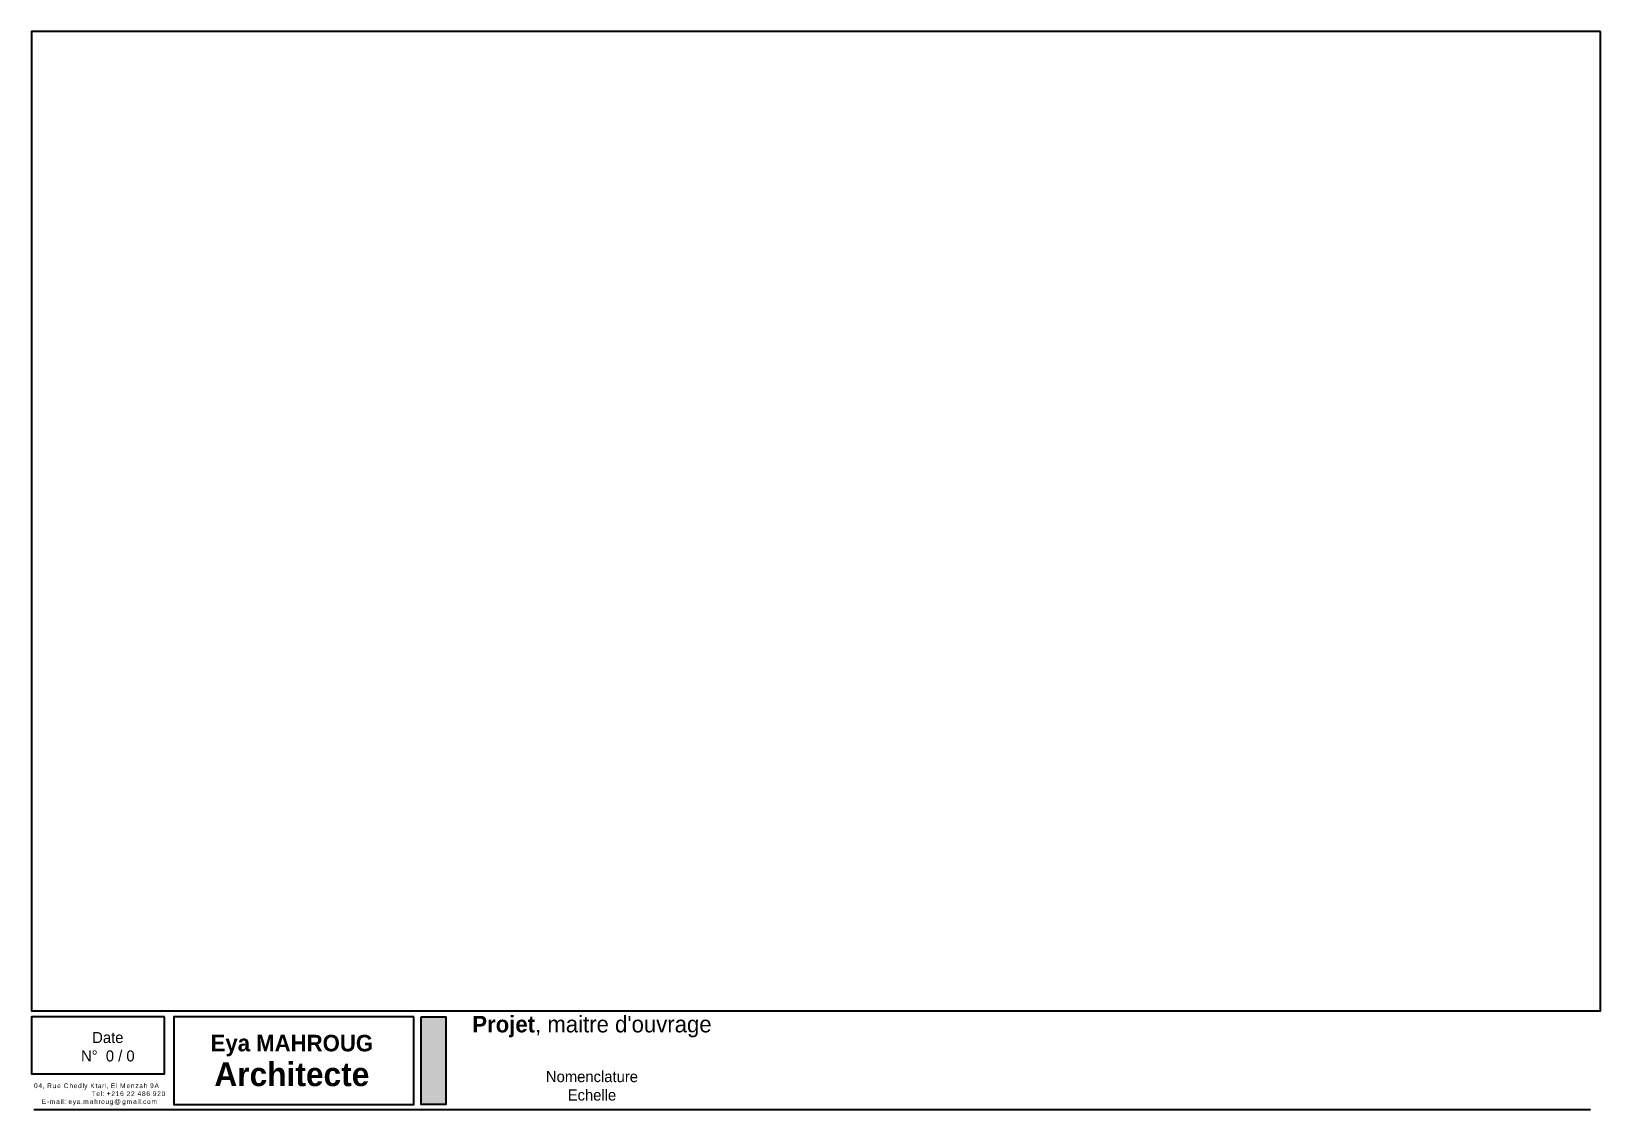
# Paper-space layout 'a4 paysage' of a CAD drawing. Header units: metres. Extents: x 0.2 to 28.6, y 0.2 to 19.7.
import ezdxf

# ---------------------------------------------------------------- set-up
doc = ezdxf.new("R2010")
doc.units = ezdxf.units.M
doc.layers.add('CARTOUCHE', color=7, linetype='Continuous', lineweight=9)
doc.layers.add('murs coupés', color=7, linetype='Continuous', lineweight=40)
doc.styles.add('SCALA_1-50', font='stylu.ttf', dxfattribs={"height": 1})

psp = doc.layouts.new('a4 paysage')

# ---------------------------------------------------------------- hatches: boundary and pattern name
at = {"layer": 'murs coupés', "ltscale": 2}
h = psp.add_hatch(color=256, dxfattribs=at)
h.dxf.hatch_style = 1
h.paths.add_polyline_path([(7.224, 1.877), (7.669, 1.877), (7.669, 0.292), (7.224, 0.292)])

# ---------------------------------------------------------------- linework, layer by layer
psp.add_line((0.211, 0.197), (28.4, 0.197), dxfattribs=at)
for points in [[(28.585, 19.729), (0.165, 19.729), (0.165, 1.989), (28.585, 1.989)], [(2.576, 1.877), (0.165, 1.877), (0.165, 0.845), (2.576, 0.845)], [(7.091, 1.877), (2.743, 1.877), (2.743, 0.292), (7.091, 0.292)], [(7.224, 1.877), (7.669, 1.877), (7.669, 0.292), (7.224, 0.292)]]:
    psp.add_lwpolyline(points, close=True, dxfattribs=at)

# ---------------------------------------------------------------- texts
at = {"layer": 'CARTOUCHE', "style": 'SCALA_1-50'}
for s, insert, char_height, width, attachment_point in [("{\\fCentury Gothic|b1|i0|c0|p34;\\H1.49806x;Projet\\fCentury Gothic|b0|i0|c0|p34;, maitre d'ouvrage\\P\\P\\H0.66753x;Nomenclature\\PEchelle}", (10.317, 1.127), 0.20026, 4.96873, 5), ('{\\fCentury Gothic|b0|i0|c0|p34;Date\\PN°  0 / 0}', (1.549, 1.335), 0.20026, 4.96873, 5), ('{\\fBroadway|b1|i0|c0|p82;\\H0.6991x;Eya MAHROUG\\P\\fFreestyle Script|b1|i0|c0|p66;\\H1.43042x;Architecte}', (4.882, 1.552), 0.42913, 6.44056, 2), ('\\pi0.00465,t2.27465,3.14065;{\\fCentury Gothic|b0|i0|c0|p34;\\T1.2;04, Rue Chedly Ktari, El Menzah 9A\\P\\pi1.04581,t3.31581,4.18181;Tel: +216 22 486 920\\P\\pi0.14491,t2.41491,3.28091;E-mail: eya.mahroug@gmail.com}', (0.208, 0.672), 0.08583, 2.39095, 1)]:
    psp.add_mtext(s, dxfattribs=dict(at, insert=insert, char_height=char_height, width=width, attachment_point=attachment_point))

doc.saveas('drawing.dxf')
